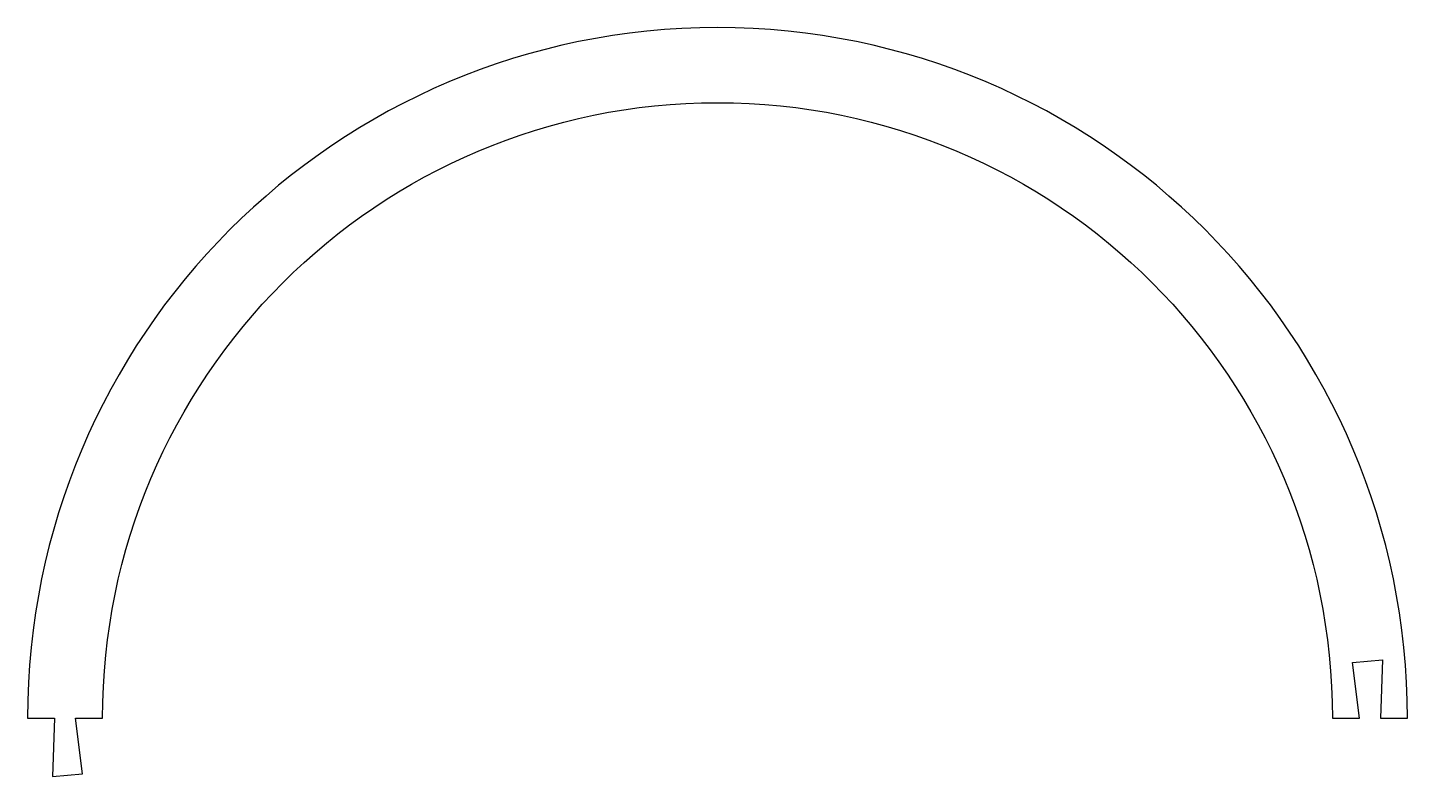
# Model space of a CAD drawing. Header units: millimetres. Extents: x -460 to 460, y -39 to 460.
import ezdxf

# ---------------------------------------------------------------- set-up
doc = ezdxf.new("R2010")
doc.units = ezdxf.units.MM

msp = doc.modelspace()

# ---------------------------------------------------------------- linework, layer by layer
msp.add_lwpolyline([(443.31, 38.78), (442, 0), (460, 0, 1), (-460, 0), (-442, 0), (-443.31, -38.78), (-423.38, -37.04), (-428, 0), (-410, 0, -1), (410, 0), (428, 0), (423.38, 37.04)], format="xyb", close=True)

doc.saveas('drawing.dxf')
